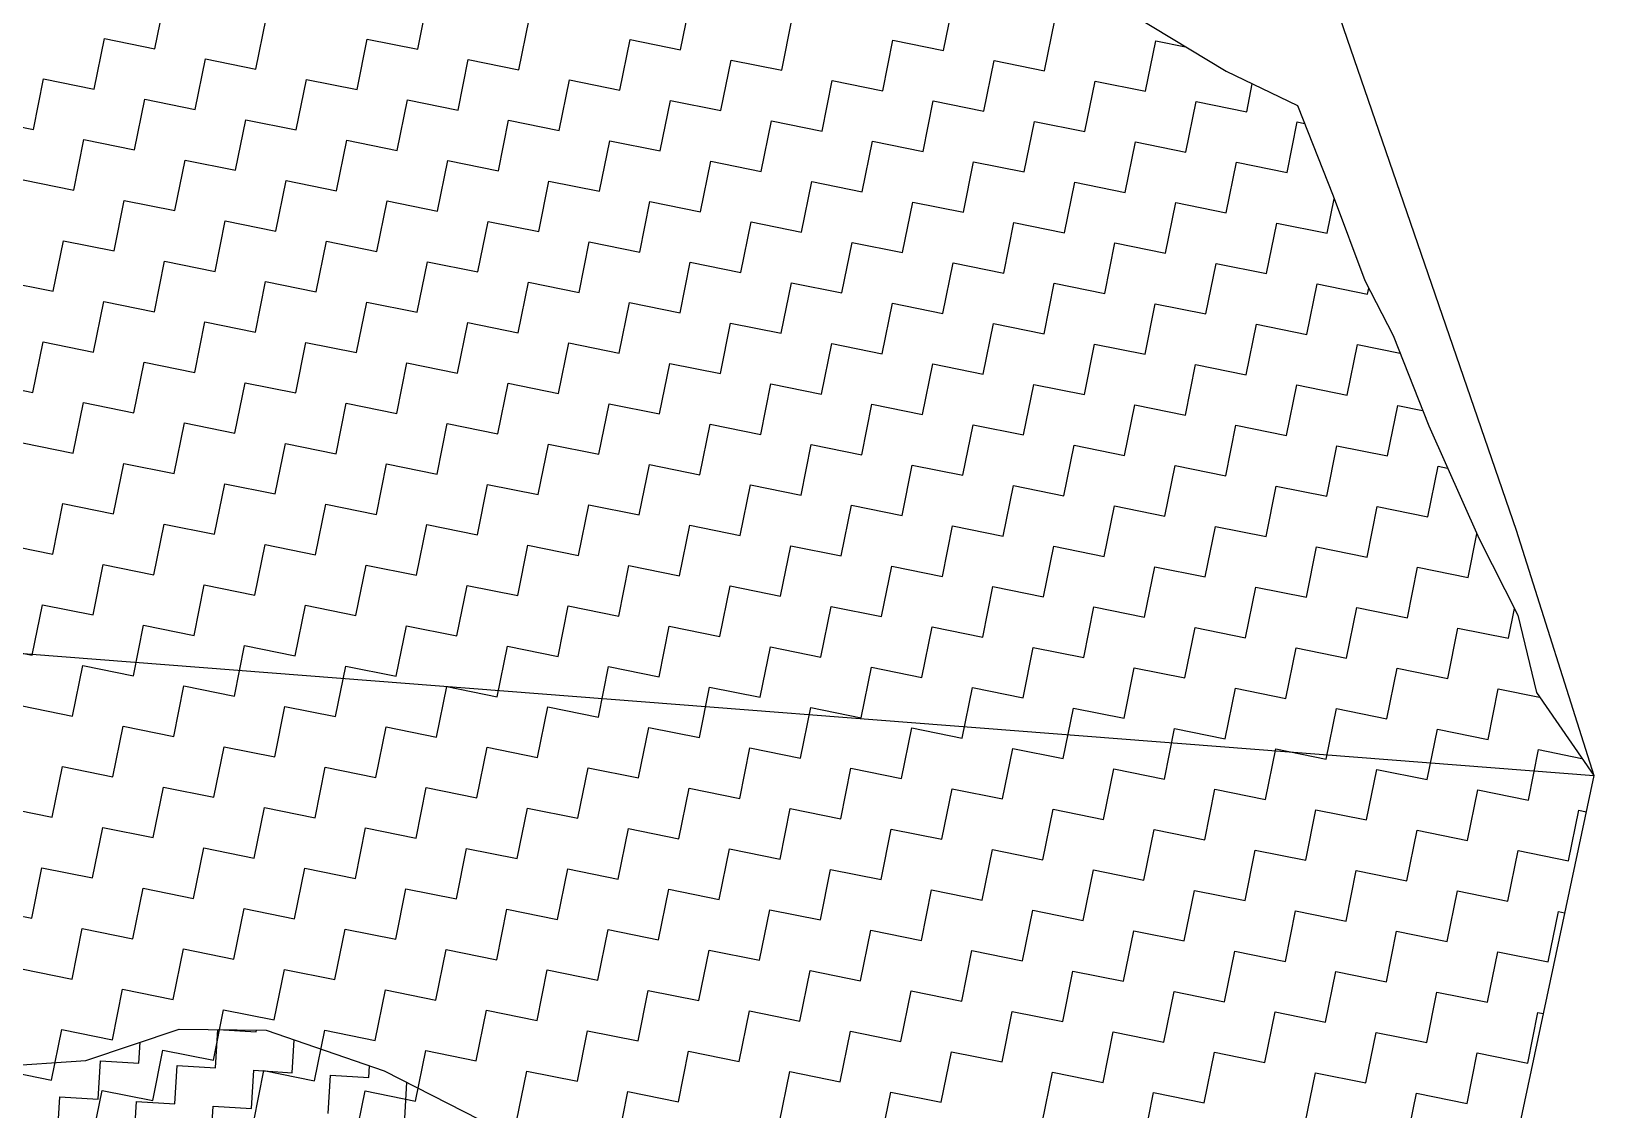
# Model space of a CAD drawing. Header units: metres. Extents: x 278801 to 279668, y 2074665 to 2075564.
# Drawn here: x 279615.87 to 279663.26, y 2075173.15 to 2075205.84 of the extents above; entities that cross this region are included whole.
import ezdxf

# ---------------------------------------------------------------- set-up
doc = ezdxf.new("R2010")
doc.units = ezdxf.units.M
for name, color, linetype in [('OFF', 1, 'Continuous'), ('POLY_HATCH', 12, 'Continuous'), ('V_BOUND_LINE', 7, 'Continuous')]:
    doc.layers.add(name, color=color, linetype=linetype)

msp = doc.modelspace()

# ---------------------------------------------------------------- linework, layer by layer
at = {"layer": 'OFF'}
msp.add_line((279491.914, 2075196.581), (279663.258, 2075183.284), dxfattribs=at)
at = {"layer": 'POLY_HATCH', "linetype": 'Continuous'}
for p, q in [((279619.62, 2075205.313), (279619.93, 2075206.846)), ((279627.592, 2075205.296), (279627.902, 2075206.829)), ((279635.565, 2075205.279), (279635.875, 2075206.812)), ((279643.537, 2075205.262), (279643.847, 2075206.795)), ((279622.685, 2075204.693), (279622.995, 2075206.226)), ((279630.657, 2075204.676), (279630.967, 2075206.209)), ((279638.63, 2075204.66), (279638.94, 2075206.192)), ((279646.602, 2075204.643), (279646.912, 2075206.175)), ((279617.777, 2075204.091), (279618.087, 2075205.623)), ((279618.087, 2075205.623), (279619.62, 2075205.313)), ((279625.75, 2075204.074), (279626.06, 2075205.606)), ((279626.06, 2075205.606), (279627.592, 2075205.296)), ((279633.722, 2075204.057), (279634.032, 2075205.589)), ((279634.032, 2075205.589), (279635.565, 2075205.279)), ((279641.695, 2075204.04), (279642.005, 2075205.572)), ((279642.005, 2075205.572), (279643.537, 2075205.262)), ((279649.667, 2075204.023), (279649.977, 2075205.555)), ((279649.977, 2075205.555), (279650.873, 2075205.374)), ((279620.842, 2075203.471), (279621.152, 2075205.003)), ((279621.152, 2075205.003), (279622.685, 2075204.693)), ((279628.815, 2075203.454), (279629.125, 2075204.986)), ((279629.125, 2075204.986), (279630.657, 2075204.676)), ((279636.787, 2075203.437), (279637.097, 2075204.969)), ((279637.097, 2075204.969), (279638.63, 2075204.66)), ((279644.76, 2075203.42), (279645.07, 2075204.952)), ((279645.07, 2075204.952), (279646.602, 2075204.643)), ((279615.935, 2075202.868), (279616.245, 2075204.4)), ((279616.245, 2075204.4), (279617.777, 2075204.091)), ((279623.907, 2075202.851), (279624.217, 2075204.383)), ((279624.217, 2075204.383), (279625.75, 2075204.074)), ((279631.88, 2075202.834), (279632.19, 2075204.367)), ((279632.19, 2075204.367), (279633.722, 2075204.057)), ((279639.852, 2075202.817), (279640.162, 2075204.35)), ((279640.162, 2075204.35), (279641.695, 2075204.04)), ((279647.825, 2075202.8), (279648.135, 2075204.333)), ((279648.135, 2075204.333), (279649.667, 2075204.023)), ((279652.732, 2075203.403), (279652.903, 2075204.248)), ((279619, 2075202.248), (279619.31, 2075203.781)), ((279619.31, 2075203.781), (279620.842, 2075203.471)), ((279626.972, 2075202.231), (279627.282, 2075203.764)), ((279627.282, 2075203.764), (279628.815, 2075203.454)), ((279634.945, 2075202.214), (279635.255, 2075203.747)), ((279635.255, 2075203.747), (279636.787, 2075203.437)), ((279642.917, 2075202.197), (279643.227, 2075203.73)), ((279643.227, 2075203.73), (279644.76, 2075203.42)), ((279650.89, 2075202.18), (279651.2, 2075203.713)), ((279651.2, 2075203.713), (279652.732, 2075203.403)), ((279614.402, 2075203.178), (279615.935, 2075202.868)), ((279622.065, 2075201.628), (279622.375, 2075203.161)), ((279622.375, 2075203.161), (279623.907, 2075202.851)), ((279630.038, 2075201.611), (279630.347, 2075203.144)), ((279630.347, 2075203.144), (279631.88, 2075202.834)), ((279638.01, 2075201.595), (279638.32, 2075203.127)), ((279638.32, 2075203.127), (279639.852, 2075202.817)), ((279645.982, 2075201.578), (279646.292, 2075203.11)), ((279646.292, 2075203.11), (279647.825, 2075202.8)), ((279653.955, 2075201.561), (279654.265, 2075203.093)), ((279654.265, 2075203.093), (279654.489, 2075203.048)), ((279617.158, 2075201.026), (279617.468, 2075202.558)), ((279617.468, 2075202.558), (279619, 2075202.248)), ((279625.13, 2075201.009), (279625.44, 2075202.541)), ((279625.44, 2075202.541), (279626.972, 2075202.231)), ((279633.103, 2075200.992), (279633.412, 2075202.524)), ((279633.412, 2075202.524), (279634.945, 2075202.214)), ((279641.075, 2075200.975), (279641.385, 2075202.507)), ((279641.385, 2075202.507), (279642.917, 2075202.197)), ((279649.047, 2075200.958), (279649.357, 2075202.49)), ((279649.357, 2075202.49), (279650.89, 2075202.18)), ((279620.223, 2075200.406), (279620.533, 2075201.938)), ((279620.533, 2075201.938), (279622.065, 2075201.628)), ((279628.195, 2075200.389), (279628.505, 2075201.921)), ((279628.505, 2075201.921), (279630.038, 2075201.611)), ((279636.168, 2075200.372), (279636.477, 2075201.904)), ((279636.477, 2075201.904), (279638.01, 2075201.595)), ((279644.14, 2075200.355), (279644.45, 2075201.887)), ((279644.45, 2075201.887), (279645.982, 2075201.578)), ((279652.112, 2075200.338), (279652.422, 2075201.871)), ((279652.422, 2075201.871), (279653.955, 2075201.561)), ((279615.625, 2075201.335), (279617.158, 2075201.026)), ((279623.288, 2075199.786), (279623.598, 2075201.318)), ((279623.598, 2075201.318), (279625.13, 2075201.009)), ((279631.26, 2075199.769), (279631.57, 2075201.302)), ((279631.57, 2075201.302), (279633.103, 2075200.992)), ((279639.233, 2075199.752), (279639.542, 2075201.285)), ((279639.542, 2075201.285), (279641.075, 2075200.975)), ((279647.205, 2075199.735), (279647.515, 2075201.268)), ((279647.515, 2075201.268), (279649.047, 2075200.958)), ((279618.38, 2075199.183), (279618.69, 2075200.716)), ((279618.69, 2075200.716), (279620.223, 2075200.406)), ((279626.353, 2075199.166), (279626.663, 2075200.699)), ((279626.663, 2075200.699), (279628.195, 2075200.389)), ((279634.325, 2075199.149), (279634.635, 2075200.682)), ((279634.635, 2075200.682), (279636.168, 2075200.372)), ((279642.298, 2075199.132), (279642.607, 2075200.665)), ((279642.607, 2075200.665), (279644.14, 2075200.355)), ((279650.27, 2075199.115), (279650.58, 2075200.648)), ((279650.58, 2075200.648), (279652.112, 2075200.338)), ((279655.177, 2075199.718), (279655.388, 2075200.759)), ((279621.445, 2075198.563), (279621.755, 2075200.096)), ((279621.755, 2075200.096), (279623.288, 2075199.786)), ((279629.418, 2075198.546), (279629.728, 2075200.079)), ((279629.728, 2075200.079), (279631.26, 2075199.769)), ((279637.39, 2075198.529), (279637.7, 2075200.062)), ((279637.7, 2075200.062), (279639.233, 2075199.752)), ((279645.363, 2075198.513), (279645.673, 2075200.045)), ((279645.673, 2075200.045), (279647.205, 2075199.735)), ((279653.335, 2075198.496), (279653.645, 2075200.028)), ((279653.645, 2075200.028), (279655.177, 2075199.718)), ((279616.538, 2075197.96), (279616.848, 2075199.493)), ((279616.848, 2075199.493), (279618.38, 2075199.183)), ((279624.51, 2075197.944), (279624.82, 2075199.476)), ((279624.82, 2075199.476), (279626.353, 2075199.166)), ((279632.483, 2075197.927), (279632.793, 2075199.459)), ((279632.793, 2075199.459), (279634.325, 2075199.149)), ((279640.455, 2075197.91), (279640.765, 2075199.442)), ((279640.765, 2075199.442), (279642.298, 2075199.132)), ((279648.428, 2075197.893), (279648.738, 2075199.425)), ((279648.738, 2075199.425), (279650.27, 2075199.115)), ((279619.603, 2075197.341), (279619.913, 2075198.873)), ((279619.913, 2075198.873), (279621.445, 2075198.563)), ((279627.575, 2075197.324), (279627.885, 2075198.856)), ((279627.885, 2075198.856), (279629.418, 2075198.546)), ((279635.548, 2075197.307), (279635.858, 2075198.839)), ((279635.858, 2075198.839), (279637.39, 2075198.529)), ((279643.52, 2075197.29), (279643.83, 2075198.822)), ((279643.83, 2075198.822), (279645.363, 2075198.513)), ((279651.493, 2075197.273), (279651.803, 2075198.806)), ((279651.803, 2075198.806), (279653.335, 2075198.496)), ((279615.005, 2075198.27), (279616.538, 2075197.96)), ((279622.668, 2075196.721), (279622.978, 2075198.253)), ((279622.978, 2075198.253), (279624.51, 2075197.944)), ((279630.64, 2075196.704), (279630.95, 2075198.237)), ((279630.95, 2075198.237), (279632.483, 2075197.927)), ((279638.613, 2075196.687), (279638.923, 2075198.22)), ((279638.923, 2075198.22), (279640.455, 2075197.91)), ((279646.585, 2075196.67), (279646.895, 2075198.203)), ((279646.895, 2075198.203), (279648.428, 2075197.893)), ((279654.558, 2075196.653), (279654.868, 2075198.186)), ((279654.868, 2075198.186), (279656.4, 2075197.876)), ((279617.76, 2075196.118), (279618.07, 2075197.651)), ((279618.07, 2075197.651), (279619.603, 2075197.341)), ((279625.733, 2075196.101), (279626.043, 2075197.634)), ((279626.043, 2075197.634), (279627.575, 2075197.324)), ((279656.4, 2075197.876), (279656.436, 2075198.053)), ((279633.705, 2075196.084), (279634.015, 2075197.617)), ((279634.015, 2075197.617), (279635.548, 2075197.307)), ((279641.678, 2075196.067), (279641.988, 2075197.6)), ((279641.988, 2075197.6), (279643.52, 2075197.29)), ((279649.65, 2075196.05), (279649.96, 2075197.583)), ((279649.96, 2075197.583), (279651.493, 2075197.273)), ((279620.826, 2075195.498), (279621.135, 2075197.031)), ((279621.135, 2075197.031), (279622.668, 2075196.721)), ((279628.798, 2075195.481), (279629.108, 2075197.014)), ((279629.108, 2075197.014), (279630.64, 2075196.704)), ((279636.77, 2075195.464), (279637.08, 2075196.997)), ((279637.08, 2075196.997), (279638.613, 2075196.687)), ((279644.743, 2075195.448), (279645.053, 2075196.98)), ((279645.053, 2075196.98), (279646.585, 2075196.67)), ((279652.715, 2075195.431), (279653.025, 2075196.963)), ((279653.025, 2075196.963), (279654.558, 2075196.653)), ((279615.918, 2075194.895), (279616.228, 2075196.428)), ((279616.228, 2075196.428), (279617.76, 2075196.118)), ((279623.891, 2075194.879), (279624.2, 2075196.411)), ((279624.2, 2075196.411), (279625.733, 2075196.101)), ((279631.863, 2075194.862), (279632.173, 2075196.394)), ((279632.173, 2075196.394), (279633.705, 2075196.084)), ((279639.835, 2075194.845), (279640.145, 2075196.377)), ((279640.145, 2075196.377), (279641.678, 2075196.067)), ((279647.808, 2075194.828), (279648.118, 2075196.36)), ((279648.118, 2075196.36), (279649.65, 2075196.05)), ((279655.78, 2075194.811), (279656.09, 2075196.343)), ((279656.09, 2075196.343), (279657.386, 2075196.081)), ((279618.983, 2075194.276), (279619.293, 2075195.808)), ((279619.293, 2075195.808), (279620.826, 2075195.498)), ((279626.956, 2075194.259), (279627.265, 2075195.791)), ((279627.265, 2075195.791), (279628.798, 2075195.481)), ((279634.928, 2075194.242), (279635.238, 2075195.774)), ((279635.238, 2075195.774), (279636.77, 2075195.464)), ((279642.9, 2075194.225), (279643.21, 2075195.757)), ((279643.21, 2075195.757), (279644.743, 2075195.448)), ((279650.873, 2075194.208), (279651.183, 2075195.741)), ((279651.183, 2075195.741), (279652.715, 2075195.431)), ((279614.386, 2075195.205), (279615.918, 2075194.895)), ((279622.048, 2075193.656), (279622.358, 2075195.188)), ((279622.358, 2075195.188), (279623.891, 2075194.879)), ((279630.021, 2075193.639), (279630.33, 2075195.172)), ((279630.33, 2075195.172), (279631.863, 2075194.862)), ((279637.993, 2075193.622), (279638.303, 2075195.155)), ((279638.303, 2075195.155), (279639.835, 2075194.845)), ((279645.965, 2075193.605), (279646.275, 2075195.138)), ((279646.275, 2075195.138), (279647.808, 2075194.828)), ((279653.938, 2075193.588), (279654.248, 2075195.121)), ((279654.248, 2075195.121), (279655.78, 2075194.811)), ((279617.141, 2075193.053), (279617.451, 2075194.586)), ((279617.451, 2075194.586), (279618.983, 2075194.276)), ((279625.113, 2075193.036), (279625.423, 2075194.569)), ((279625.423, 2075194.569), (279626.956, 2075194.259)), ((279633.086, 2075193.019), (279633.395, 2075194.552)), ((279633.395, 2075194.552), (279634.928, 2075194.242)), ((279641.058, 2075193.002), (279641.368, 2075194.535)), ((279641.368, 2075194.535), (279642.9, 2075194.225)), ((279649.03, 2075192.985), (279649.34, 2075194.518)), ((279649.34, 2075194.518), (279650.873, 2075194.208)), ((279657.003, 2075192.968), (279657.313, 2075194.501)), ((279657.313, 2075194.501), (279658.068, 2075194.348)), ((279620.206, 2075192.433), (279620.516, 2075193.966)), ((279620.516, 2075193.966), (279622.048, 2075193.656)), ((279628.178, 2075192.416), (279628.488, 2075193.949)), ((279628.488, 2075193.949), (279630.021, 2075193.639)), ((279636.151, 2075192.399), (279636.461, 2075193.932)), ((279636.461, 2075193.932), (279637.993, 2075193.622)), ((279644.123, 2075192.383), (279644.433, 2075193.915)), ((279644.433, 2075193.915), (279645.965, 2075193.605)), ((279652.096, 2075192.366), (279652.405, 2075193.898)), ((279652.405, 2075193.898), (279653.938, 2075193.588)), ((279615.608, 2075193.363), (279617.141, 2075193.053)), ((279623.271, 2075191.814), (279623.581, 2075193.346)), ((279623.581, 2075193.346), (279625.113, 2075193.036)), ((279631.243, 2075191.797), (279631.553, 2075193.329)), ((279631.553, 2075193.329), (279633.086, 2075193.019)), ((279639.216, 2075191.78), (279639.526, 2075193.312)), ((279639.526, 2075193.312), (279641.058, 2075193.002)), ((279647.188, 2075191.763), (279647.498, 2075193.295)), ((279647.498, 2075193.295), (279649.03, 2075192.985)), ((279655.161, 2075191.746), (279655.47, 2075193.278)), ((279655.47, 2075193.278), (279657.003, 2075192.968)), ((279618.363, 2075191.211), (279618.673, 2075192.743)), ((279618.673, 2075192.743), (279620.206, 2075192.433)), ((279626.336, 2075191.194), (279626.646, 2075192.726)), ((279626.646, 2075192.726), (279628.178, 2075192.416)), ((279634.308, 2075191.177), (279634.618, 2075192.709)), ((279634.618, 2075192.709), (279636.151, 2075192.399)), ((279642.281, 2075191.16), (279642.591, 2075192.692)), ((279642.591, 2075192.692), (279644.123, 2075192.383)), ((279650.253, 2075191.143), (279650.563, 2075192.675)), ((279650.563, 2075192.675), (279652.096, 2075192.366)), ((279658.226, 2075191.126), (279658.535, 2075192.659)), ((279658.535, 2075192.659), (279658.825, 2075192.6)), ((279621.428, 2075190.591), (279621.738, 2075192.123)), ((279621.738, 2075192.123), (279623.271, 2075191.814)), ((279629.401, 2075190.574), (279629.711, 2075192.106)), ((279629.711, 2075192.106), (279631.243, 2075191.797)), ((279637.373, 2075190.557), (279637.683, 2075192.09)), ((279637.683, 2075192.09), (279639.216, 2075191.78)), ((279645.346, 2075190.54), (279645.656, 2075192.073)), ((279645.656, 2075192.073), (279647.188, 2075191.763)), ((279653.318, 2075190.523), (279653.628, 2075192.056)), ((279653.628, 2075192.056), (279655.161, 2075191.746)), ((279616.521, 2075189.988), (279616.831, 2075191.521)), ((279616.831, 2075191.521), (279618.363, 2075191.211)), ((279624.493, 2075189.971), (279624.803, 2075191.504)), ((279624.803, 2075191.504), (279626.336, 2075191.194)), ((279632.466, 2075189.954), (279632.776, 2075191.487)), ((279632.776, 2075191.487), (279634.308, 2075191.177)), ((279640.438, 2075189.937), (279640.748, 2075191.47)), ((279640.748, 2075191.47), (279642.281, 2075191.16)), ((279648.411, 2075189.92), (279648.721, 2075191.453)), ((279648.721, 2075191.453), (279650.253, 2075191.143)), ((279656.383, 2075189.903), (279656.693, 2075191.436)), ((279656.693, 2075191.436), (279658.226, 2075191.126)), ((279619.586, 2075189.368), (279619.896, 2075190.901)), ((279619.896, 2075190.901), (279621.428, 2075190.591)), ((279627.558, 2075189.351), (279627.868, 2075190.884)), ((279627.868, 2075190.884), (279629.401, 2075190.574)), ((279635.531, 2075189.334), (279635.841, 2075190.867)), ((279635.841, 2075190.867), (279637.373, 2075190.557)), ((279643.503, 2075189.317), (279643.813, 2075190.85)), ((279643.813, 2075190.85), (279645.346, 2075190.54)), ((279651.476, 2075189.301), (279651.786, 2075190.833)), ((279651.786, 2075190.833), (279653.318, 2075190.523)), ((279659.448, 2075189.284), (279659.716, 2075190.61)), ((279614.988, 2075190.298), (279616.521, 2075189.988)), ((279622.651, 2075188.748), (279622.961, 2075190.281)), ((279622.961, 2075190.281), (279624.493, 2075189.971)), ((279630.623, 2075188.732), (279630.933, 2075190.264)), ((279630.933, 2075190.264), (279632.466, 2075189.954)), ((279638.596, 2075188.715), (279638.906, 2075190.247)), ((279638.906, 2075190.247), (279640.438, 2075189.937)), ((279646.568, 2075188.698), (279646.878, 2075190.23)), ((279646.878, 2075190.23), (279648.411, 2075189.92)), ((279654.541, 2075188.681), (279654.851, 2075190.213)), ((279654.851, 2075190.213), (279656.383, 2075189.903)), ((279617.744, 2075188.146), (279618.053, 2075189.678)), ((279618.053, 2075189.678), (279619.586, 2075189.368)), ((279625.716, 2075188.129), (279626.026, 2075189.661)), ((279626.026, 2075189.661), (279627.558, 2075189.351)), ((279633.688, 2075188.112), (279633.998, 2075189.644)), ((279633.998, 2075189.644), (279635.531, 2075189.334)), ((279641.661, 2075188.095), (279641.971, 2075189.627)), ((279641.971, 2075189.627), (279643.503, 2075189.317)), ((279649.633, 2075188.078), (279649.943, 2075189.61)), ((279649.943, 2075189.61), (279651.476, 2075189.301)), ((279657.606, 2075188.061), (279657.916, 2075189.594)), ((279657.916, 2075189.594), (279659.448, 2075189.284)), ((279620.809, 2075187.526), (279621.118, 2075189.058)), ((279621.118, 2075189.058), (279622.651, 2075188.748)), ((279628.781, 2075187.509), (279629.091, 2075189.041)), ((279629.091, 2075189.041), (279630.623, 2075188.732)), ((279636.753, 2075187.492), (279637.063, 2075189.025)), ((279637.063, 2075189.025), (279638.596, 2075188.715)), ((279644.726, 2075187.475), (279645.036, 2075189.008)), ((279645.036, 2075189.008), (279646.568, 2075188.698)), ((279652.698, 2075187.458), (279653.008, 2075188.991)), ((279653.008, 2075188.991), (279654.541, 2075188.681)), ((279615.901, 2075186.923), (279616.211, 2075188.456)), ((279616.211, 2075188.456), (279617.744, 2075188.146)), ((279623.874, 2075186.906), (279624.183, 2075188.439)), ((279624.183, 2075188.439), (279625.716, 2075188.129)), ((279631.846, 2075186.889), (279632.156, 2075188.422)), ((279632.156, 2075188.422), (279633.688, 2075188.112)), ((279639.818, 2075186.872), (279640.128, 2075188.405)), ((279640.128, 2075188.405), (279641.661, 2075188.095)), ((279647.791, 2075186.855), (279648.101, 2075188.388)), ((279648.101, 2075188.388), (279649.633, 2075188.078)), ((279655.763, 2075186.838), (279656.073, 2075188.371)), ((279656.073, 2075188.371), (279657.606, 2075188.061)), ((279660.671, 2075187.441), (279660.852, 2075188.338)), ((279618.966, 2075186.303), (279619.276, 2075187.836)), ((279619.276, 2075187.836), (279620.809, 2075187.526)), ((279626.939, 2075186.286), (279627.249, 2075187.819)), ((279627.249, 2075187.819), (279628.781, 2075187.509)), ((279634.911, 2075186.269), (279635.221, 2075187.802)), ((279635.221, 2075187.802), (279636.753, 2075187.492)), ((279642.884, 2075186.252), (279643.193, 2075187.785)), ((279643.193, 2075187.785), (279644.726, 2075187.475)), ((279650.856, 2075186.236), (279651.166, 2075187.768)), ((279651.166, 2075187.768), (279652.698, 2075187.458)), ((279658.828, 2075186.219), (279659.138, 2075187.751)), ((279659.138, 2075187.751), (279660.671, 2075187.441)), ((279614.369, 2075187.233), (279615.901, 2075186.923)), ((279622.031, 2075185.683), (279622.341, 2075187.216)), ((279622.341, 2075187.216), (279623.874, 2075186.906)), ((279630.004, 2075185.667), (279630.314, 2075187.199)), ((279630.314, 2075187.199), (279631.846, 2075186.889)), ((279637.976, 2075185.65), (279638.286, 2075187.182)), ((279638.286, 2075187.182), (279639.818, 2075186.872)), ((279645.949, 2075185.633), (279646.258, 2075187.165)), ((279646.258, 2075187.165), (279647.791, 2075186.855)), ((279653.921, 2075185.616), (279654.231, 2075187.148)), ((279654.231, 2075187.148), (279655.763, 2075186.838)), ((279617.124, 2075185.081), (279617.434, 2075186.613)), ((279617.434, 2075186.613), (279618.966, 2075186.303)), ((279625.096, 2075185.064), (279625.406, 2075186.596)), ((279625.406, 2075186.596), (279626.939, 2075186.286)), ((279633.069, 2075185.047), (279633.379, 2075186.579)), ((279633.379, 2075186.579), (279634.911, 2075186.269)), ((279641.041, 2075185.03), (279641.351, 2075186.562)), ((279641.351, 2075186.562), (279642.884, 2075186.252)), ((279649.014, 2075185.013), (279649.323, 2075186.545)), ((279649.323, 2075186.545), (279650.856, 2075186.236)), ((279656.986, 2075184.996), (279657.296, 2075186.529)), ((279657.296, 2075186.529), (279658.828, 2075186.219)), ((279620.189, 2075184.461), (279620.499, 2075185.993)), ((279620.499, 2075185.993), (279622.031, 2075185.683)), ((279628.161, 2075184.444), (279628.471, 2075185.976)), ((279628.471, 2075185.976), (279630.004, 2075185.667)), ((279636.134, 2075184.427), (279636.444, 2075185.96)), ((279636.444, 2075185.96), (279637.976, 2075185.65)), ((279644.106, 2075184.41), (279644.416, 2075185.943)), ((279644.416, 2075185.943), (279645.949, 2075185.633)), ((279652.079, 2075184.393), (279652.388, 2075185.926)), ((279652.388, 2075185.926), (279653.921, 2075185.616)), ((279660.051, 2075184.376), (279660.361, 2075185.909)), ((279660.361, 2075185.909), (279661.617, 2075185.655)), ((279615.591, 2075185.391), (279617.124, 2075185.081)), ((279623.254, 2075183.841), (279623.564, 2075185.374)), ((279623.564, 2075185.374), (279625.096, 2075185.064)), ((279631.226, 2075183.824), (279631.536, 2075185.357)), ((279631.536, 2075185.357), (279633.069, 2075185.047)), ((279639.199, 2075183.807), (279639.509, 2075185.34)), ((279639.509, 2075185.34), (279641.041, 2075185.03)), ((279647.171, 2075183.79), (279647.481, 2075185.323)), ((279647.481, 2075185.323), (279649.014, 2075185.013)), ((279655.144, 2075183.773), (279655.453, 2075185.306)), ((279655.453, 2075185.306), (279656.986, 2075184.996)), ((279618.346, 2075183.238), (279618.656, 2075184.771)), ((279618.656, 2075184.771), (279620.189, 2075184.461)), ((279626.319, 2075183.221), (279626.629, 2075184.754)), ((279626.629, 2075184.754), (279628.161, 2075184.444)), ((279634.291, 2075183.204), (279634.601, 2075184.737)), ((279634.601, 2075184.737), (279636.134, 2075184.427)), ((279642.264, 2075183.187), (279642.574, 2075184.72)), ((279642.574, 2075184.72), (279644.106, 2075184.41)), ((279650.236, 2075183.171), (279650.546, 2075184.703)), ((279650.546, 2075184.703), (279652.079, 2075184.393)), ((279658.209, 2075183.154), (279658.519, 2075184.686)), ((279658.519, 2075184.686), (279660.051, 2075184.376)), ((279621.411, 2075182.618), (279621.721, 2075184.151)), ((279621.721, 2075184.151), (279623.254, 2075183.841)), ((279629.384, 2075182.602), (279629.694, 2075184.134)), ((279629.694, 2075184.134), (279631.226, 2075183.824)), ((279637.356, 2075182.585), (279637.666, 2075184.117)), ((279637.666, 2075184.117), (279639.199, 2075183.807)), ((279645.329, 2075182.568), (279645.639, 2075184.1)), ((279645.639, 2075184.1), (279647.171, 2075183.79)), ((279653.301, 2075182.551), (279653.611, 2075184.083)), ((279653.611, 2075184.083), (279655.144, 2075183.773)), ((279661.274, 2075182.534), (279661.584, 2075184.066)), ((279661.584, 2075184.066), (279662.901, 2075183.8)), ((279616.504, 2075182.016), (279616.814, 2075183.548)), ((279616.814, 2075183.548), (279618.346, 2075183.238)), ((279624.476, 2075181.999), (279624.786, 2075183.531)), ((279624.786, 2075183.531), (279626.319, 2075183.221)), ((279632.449, 2075181.982), (279632.759, 2075183.514)), ((279632.759, 2075183.514), (279634.291, 2075183.204)), ((279640.421, 2075181.965), (279640.731, 2075183.497)), ((279640.731, 2075183.497), (279642.264, 2075183.187)), ((279648.394, 2075181.948), (279648.704, 2075183.48)), ((279648.704, 2075183.48), (279650.236, 2075183.171)), ((279656.366, 2075181.931), (279656.676, 2075183.463)), ((279656.676, 2075183.463), (279658.209, 2075183.154)), ((279619.569, 2075181.396), (279619.879, 2075182.928)), ((279619.879, 2075182.928), (279621.411, 2075182.618)), ((279627.541, 2075181.379), (279627.851, 2075182.911)), ((279627.851, 2075182.911), (279629.384, 2075182.602)), ((279635.514, 2075181.362), (279635.824, 2075182.894)), ((279635.824, 2075182.894), (279637.356, 2075182.585)), ((279643.486, 2075181.345), (279643.796, 2075182.878)), ((279643.796, 2075182.878), (279645.329, 2075182.568)), ((279651.459, 2075181.328), (279651.769, 2075182.861)), ((279651.769, 2075182.861), (279653.301, 2075182.551)), ((279659.431, 2075181.311), (279659.741, 2075182.844)), ((279659.741, 2075182.844), (279661.274, 2075182.534)), ((279614.971, 2075182.325), (279616.504, 2075182.016)), ((279622.634, 2075180.776), (279622.944, 2075182.309)), ((279622.944, 2075182.309), (279624.476, 2075181.999)), ((279630.606, 2075180.759), (279630.916, 2075182.292)), ((279630.916, 2075182.292), (279632.449, 2075181.982)), ((279638.579, 2075180.742), (279638.889, 2075182.275)), ((279638.889, 2075182.275), (279640.421, 2075181.965)), ((279646.551, 2075180.725), (279646.861, 2075182.258)), ((279646.861, 2075182.258), (279648.394, 2075181.948)), ((279654.524, 2075180.708), (279654.834, 2075182.241)), ((279654.834, 2075182.241), (279656.366, 2075181.931)), ((279662.496, 2075180.691), (279662.806, 2075182.224)), ((279662.806, 2075182.224), (279663.023, 2075182.18)), ((279617.727, 2075180.173), (279618.037, 2075181.706)), ((279618.037, 2075181.706), (279619.569, 2075181.396)), ((279625.699, 2075180.156), (279626.009, 2075181.689)), ((279626.009, 2075181.689), (279627.541, 2075181.379)), ((279633.672, 2075180.139), (279633.981, 2075181.672)), ((279633.981, 2075181.672), (279635.514, 2075181.362)), ((279641.644, 2075180.122), (279641.954, 2075181.655)), ((279641.954, 2075181.655), (279643.486, 2075181.345)), ((279649.616, 2075180.105), (279649.926, 2075181.638)), ((279649.926, 2075181.638), (279651.459, 2075181.328)), ((279657.589, 2075180.089), (279657.899, 2075181.621)), ((279657.899, 2075181.621), (279659.431, 2075181.311)), ((279620.792, 2075179.553), (279621.102, 2075181.086)), ((279621.102, 2075181.086), (279622.634, 2075180.776)), ((279628.764, 2075179.537), (279629.074, 2075181.069)), ((279629.074, 2075181.069), (279630.606, 2075180.759)), ((279636.737, 2075179.52), (279637.046, 2075181.052)), ((279637.046, 2075181.052), (279638.579, 2075180.742)), ((279644.709, 2075179.503), (279645.019, 2075181.035)), ((279645.019, 2075181.035), (279646.551, 2075180.725)), ((279652.681, 2075179.486), (279652.991, 2075181.018)), ((279652.991, 2075181.018), (279654.524, 2075180.708)), ((279660.654, 2075179.469), (279660.964, 2075181.001)), ((279660.964, 2075181.001), (279662.496, 2075180.691)), ((279615.884, 2075178.951), (279616.194, 2075180.483)), ((279616.194, 2075180.483), (279617.727, 2075180.173)), ((279623.857, 2075178.934), (279624.167, 2075180.466)), ((279624.167, 2075180.466), (279625.699, 2075180.156)), ((279631.829, 2075178.917), (279632.139, 2075180.449)), ((279632.139, 2075180.449), (279633.672, 2075180.139)), ((279639.802, 2075178.9), (279640.111, 2075180.432)), ((279640.111, 2075180.432), (279641.644, 2075180.122)), ((279647.774, 2075178.883), (279648.084, 2075180.415)), ((279648.084, 2075180.415), (279649.616, 2075180.105)), ((279655.746, 2075178.866), (279656.056, 2075180.398)), ((279656.056, 2075180.398), (279657.589, 2075180.089)), ((279618.949, 2075178.331), (279619.259, 2075179.863)), ((279619.259, 2075179.863), (279620.792, 2075179.553)), ((279626.922, 2075178.314), (279627.232, 2075179.846)), ((279627.232, 2075179.846), (279628.764, 2075179.537)), ((279634.894, 2075178.297), (279635.204, 2075179.829)), ((279635.204, 2075179.829), (279636.737, 2075179.52)), ((279642.867, 2075178.28), (279643.176, 2075179.813)), ((279643.176, 2075179.813), (279644.709, 2075179.503)), ((279650.839, 2075178.263), (279651.149, 2075179.796)), ((279651.149, 2075179.796), (279652.681, 2075179.486)), ((279658.811, 2075178.246), (279659.121, 2075179.779)), ((279659.121, 2075179.779), (279660.654, 2075179.469)), ((279614.352, 2075179.26), (279615.884, 2075178.951)), ((279622.014, 2075177.711), (279622.324, 2075179.244)), ((279622.324, 2075179.244), (279623.857, 2075178.934)), ((279629.987, 2075177.694), (279630.297, 2075179.227)), ((279630.297, 2075179.227), (279631.829, 2075178.917)), ((279637.959, 2075177.677), (279638.269, 2075179.21)), ((279638.269, 2075179.21), (279639.802, 2075178.9)), ((279645.932, 2075177.66), (279646.242, 2075179.193)), ((279646.242, 2075179.193), (279647.774, 2075178.883)), ((279653.904, 2075177.643), (279654.214, 2075179.176)), ((279654.214, 2075179.176), (279655.746, 2075178.866)), ((279661.877, 2075177.626), (279662.186, 2075179.159)), ((279662.186, 2075179.159), (279662.373, 2075179.121)), ((279617.107, 2075177.108), (279617.417, 2075178.641)), ((279617.417, 2075178.641), (279618.949, 2075178.331)), ((279625.079, 2075177.091), (279625.389, 2075178.624)), ((279625.389, 2075178.624), (279626.922, 2075178.314)), ((279633.052, 2075177.074), (279633.362, 2075178.607)), ((279633.362, 2075178.607), (279634.894, 2075178.297)), ((279641.024, 2075177.057), (279641.334, 2075178.59)), ((279641.334, 2075178.59), (279642.867, 2075178.28)), ((279648.997, 2075177.04), (279649.307, 2075178.573)), ((279649.307, 2075178.573), (279650.839, 2075178.263)), ((279656.969, 2075177.024), (279657.279, 2075178.556)), ((279657.279, 2075178.556), (279658.811, 2075178.246)), ((279620.172, 2075176.488), (279620.482, 2075178.021)), ((279620.482, 2075178.021), (279622.014, 2075177.711)), ((279628.144, 2075176.471), (279628.454, 2075178.004)), ((279628.454, 2075178.004), (279629.987, 2075177.694)), ((279636.117, 2075176.455), (279636.427, 2075177.987)), ((279636.427, 2075177.987), (279637.959, 2075177.677)), ((279644.089, 2075176.438), (279644.399, 2075177.97)), ((279644.399, 2075177.97), (279645.932, 2075177.66)), ((279652.062, 2075176.421), (279652.372, 2075177.953)), ((279652.372, 2075177.953), (279653.904, 2075177.643)), ((279660.034, 2075176.404), (279660.344, 2075177.936)), ((279660.344, 2075177.936), (279661.877, 2075177.626)), ((279615.574, 2075177.418), (279617.107, 2075177.108)), ((279623.237, 2075175.869), (279623.547, 2075177.401)), ((279623.547, 2075177.401), (279625.079, 2075177.091)), ((279631.209, 2075175.852), (279631.519, 2075177.384)), ((279631.519, 2075177.384), (279633.052, 2075177.074)), ((279639.182, 2075175.835), (279639.492, 2075177.367)), ((279639.492, 2075177.367), (279641.024, 2075177.057)), ((279647.154, 2075175.818), (279647.464, 2075177.35)), ((279647.464, 2075177.35), (279648.997, 2075177.04)), ((279655.127, 2075175.801), (279655.437, 2075177.333)), ((279655.437, 2075177.333), (279656.969, 2075177.024)), ((279618.329, 2075175.266), (279618.639, 2075176.798)), ((279618.639, 2075176.798), (279620.172, 2075176.488)), ((279626.302, 2075175.249), (279626.612, 2075176.781)), ((279626.612, 2075176.781), (279628.144, 2075176.471)), ((279634.274, 2075175.232), (279634.584, 2075176.764)), ((279634.584, 2075176.764), (279636.117, 2075176.455)), ((279642.247, 2075175.215), (279642.557, 2075176.748)), ((279642.557, 2075176.748), (279644.089, 2075176.438)), ((279650.219, 2075175.198), (279650.529, 2075176.731)), ((279650.529, 2075176.731), (279652.062, 2075176.421)), ((279658.192, 2075175.181), (279658.502, 2075176.714)), ((279658.502, 2075176.714), (279660.034, 2075176.404)), ((279621.395, 2075174.646), (279621.704, 2075176.179)), ((279621.704, 2075176.179), (279623.237, 2075175.869)), ((279629.367, 2075174.629), (279629.677, 2075176.162)), ((279629.677, 2075176.162), (279631.209, 2075175.852)), ((279637.339, 2075174.612), (279637.649, 2075176.145)), ((279637.649, 2075176.145), (279639.182, 2075175.835)), ((279645.312, 2075174.595), (279645.622, 2075176.128)), ((279645.622, 2075176.128), (279647.154, 2075175.818)), ((279653.284, 2075174.578), (279653.594, 2075176.111)), ((279653.594, 2075176.111), (279655.127, 2075175.801)), ((279661.257, 2075174.561), (279661.567, 2075176.094)), ((279661.567, 2075176.094), (279661.724, 2075176.062)), ((279616.487, 2075174.043), (279616.797, 2075175.576)), ((279616.797, 2075175.576), (279618.329, 2075175.266)), ((279621.46, 2075174.415), (279621.532, 2075175.576)), ((279621.536, 2075175.576), (279622.694, 2075175.504)), ((279622.694, 2075175.504), (279622.697, 2075175.559)), ((279624.46, 2075174.026), (279624.769, 2075175.559)), ((279624.769, 2075175.559), (279626.302, 2075175.249)), ((279632.432, 2075174.009), (279632.742, 2075175.542)), ((279632.742, 2075175.542), (279634.274, 2075175.232)), ((279640.404, 2075173.992), (279640.714, 2075175.525)), ((279640.714, 2075175.525), (279642.247, 2075175.215)), ((279648.377, 2075173.975), (279648.687, 2075175.508)), ((279648.687, 2075175.508), (279650.219, 2075175.198)), ((279656.349, 2075173.959), (279656.659, 2075175.491)), ((279656.659, 2075175.491), (279658.192, 2075175.181)), ((279619.136, 2075174.56), (279619.175, 2075175.196)), ((279619.552, 2075173.423), (279619.862, 2075174.956)), ((279619.862, 2075174.956), (279621.395, 2075174.646)), ((279623.783, 2075174.27), (279623.845, 2075175.263)), ((279627.525, 2075173.406), (279627.834, 2075174.939)), ((279627.834, 2075174.939), (279629.367, 2075174.629)), ((279635.497, 2075173.39), (279635.807, 2075174.922)), ((279635.807, 2075174.922), (279637.339, 2075174.612)), ((279643.469, 2075173.373), (279643.779, 2075174.905)), ((279643.779, 2075174.905), (279645.312, 2075174.595)), ((279651.442, 2075173.356), (279651.752, 2075174.888)), ((279651.752, 2075174.888), (279653.284, 2075174.578)), ((279617.901, 2075173.47), (279617.974, 2075174.632)), ((279617.974, 2075174.632), (279619.136, 2075174.56)), ((279620.225, 2075173.325), (279620.298, 2075174.487)), ((279620.298, 2075174.487), (279621.46, 2075174.415)), ((279626.107, 2075174.125), (279626.129, 2075174.477)), ((279659.414, 2075173.339), (279659.724, 2075174.871)), ((279659.724, 2075174.871), (279661.257, 2075174.561)), ((279614.955, 2075174.353), (279616.487, 2075174.043)), ((279622.549, 2075173.18), (279622.622, 2075174.342)), ((279622.617, 2075172.804), (279622.927, 2075174.336)), ((279622.622, 2075174.342), (279623.783, 2075174.27)), ((279622.927, 2075174.336), (279624.46, 2075174.026)), ((279624.873, 2075173.035), (279624.945, 2075174.197)), ((279624.945, 2075174.197), (279626.107, 2075174.125)), ((279627.197, 2075172.89), (279627.264, 2075173.974)), ((279630.59, 2075172.787), (279630.899, 2075174.319)), ((279630.899, 2075174.319), (279632.432, 2075174.009)), ((279638.562, 2075172.77), (279638.872, 2075174.302)), ((279638.872, 2075174.302), (279640.404, 2075173.992)), ((279646.534, 2075172.753), (279646.844, 2075174.285)), ((279646.844, 2075174.285), (279648.377, 2075173.975)), ((279654.507, 2075172.736), (279654.817, 2075174.268)), ((279654.817, 2075174.268), (279656.349, 2075173.959)), ((279616.667, 2075172.381), (279616.739, 2075173.543)), ((279616.739, 2075173.543), (279617.901, 2075173.47)), ((279617.71, 2075172.201), (279618.02, 2075173.733)), ((279618.02, 2075173.733), (279619.552, 2075173.423)), ((279625.682, 2075172.184), (279625.992, 2075173.716)), ((279625.992, 2075173.716), (279627.525, 2075173.406)), ((279633.655, 2075172.167), (279633.964, 2075173.699)), ((279633.964, 2075173.699), (279635.497, 2075173.39)), ((279641.627, 2075172.15), (279641.937, 2075173.682)), ((279641.937, 2075173.682), (279643.469, 2075173.373)), ((279649.599, 2075172.133), (279649.909, 2075173.666)), ((279649.909, 2075173.666), (279651.442, 2075173.356)), ((279657.572, 2075172.116), (279657.882, 2075173.649)), ((279657.882, 2075173.649), (279659.414, 2075173.339)), ((279618.991, 2075172.236), (279619.063, 2075173.398)), ((279619.063, 2075173.398), (279620.225, 2075173.325)), ((279621.315, 2075172.091), (279621.387, 2075173.253)), ((279621.387, 2075173.253), (279622.549, 2075173.18))]:
    msp.add_line(p, q, dxfattribs=at)
at = {"layer": 'POLY_HATCH'}
for p, q in [((279648.796, 2075206.633), (279652.105, 2075204.628)), ((279652.105, 2075204.628), (279654.273, 2075203.595)), ((279654.273, 2075203.595), (279655.353, 2075200.852)), ((279655.353, 2075200.852), (279656.319, 2075198.281)), ((279656.319, 2075198.281), (279657.172, 2075196.623)), ((279657.172, 2075196.623), (279658.252, 2075193.881)), ((279658.252, 2075193.881), (279659.787, 2075190.452)), ((279659.787, 2075190.452), (279660.953, 2075188.137)), ((279660.953, 2075188.137), (279661.52, 2075185.795)), ((279661.52, 2075185.795), (279663.258, 2075183.284)), ((279663.258, 2075183.284), (279650.857, 2075124.909)), ((279617.521, 2075174.637), (279620.353, 2075175.594)), ((279620.353, 2075175.594), (279622.997, 2075175.555)), ((279622.997, 2075175.555), (279626.576, 2075174.324)), ((279614.609, 2075174.441), (279617.521, 2075174.637)), ((279626.576, 2075174.324), (279631.095, 2075172.026))]:
    msp.add_line(p, q, dxfattribs=at)
at = {"layer": 'V_BOUND_LINE', "ltscale": 10}
for p, q in [((279643.793, 2075240.447), (279660.906, 2075190.718)), ((279660.906, 2075190.718), (279663.258, 2075183.284))]:
    msp.add_line(p, q, dxfattribs=at)

doc.saveas('drawing.dxf')
